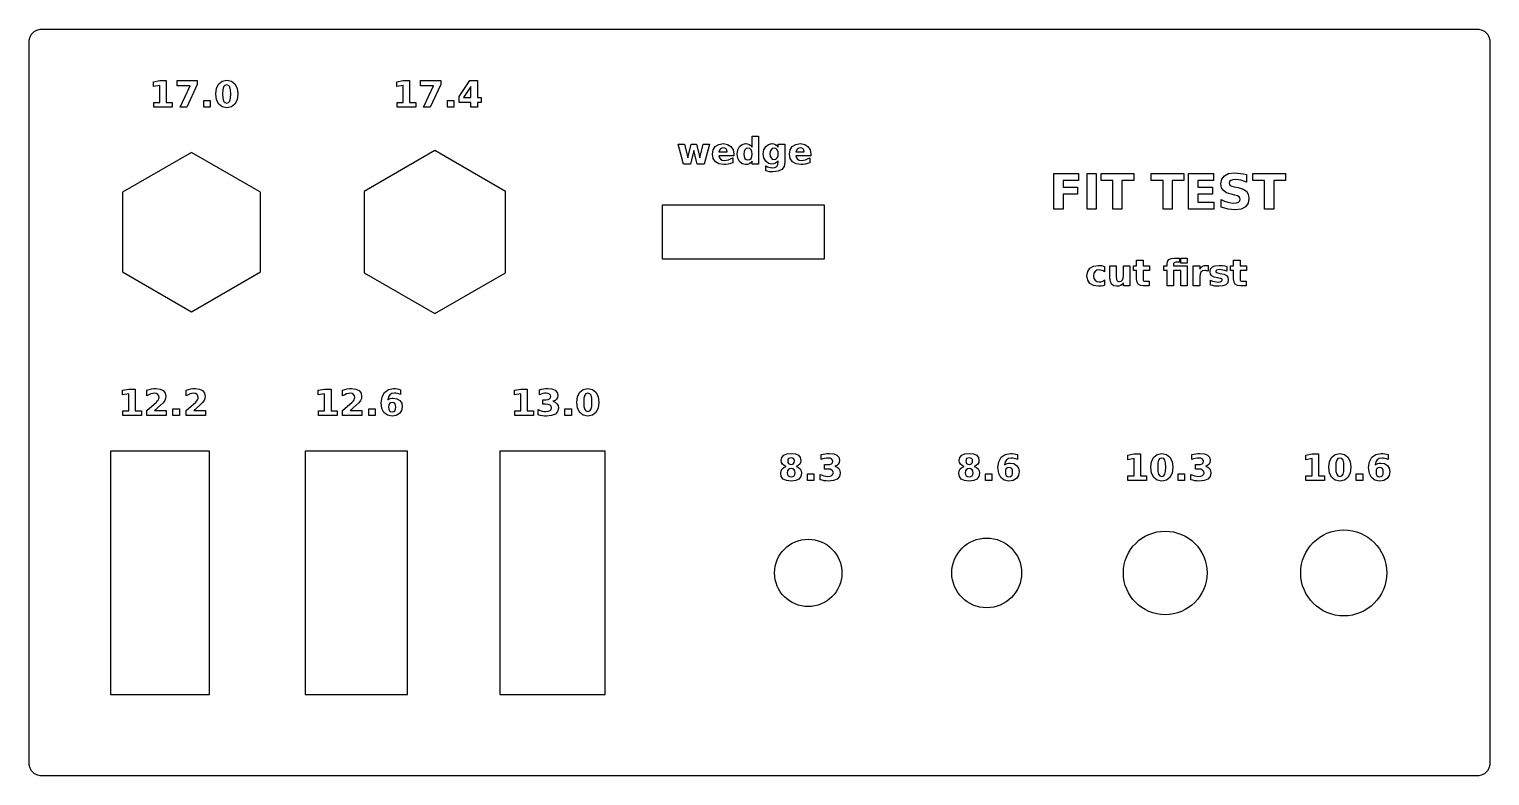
# Model space of a CAD drawing. Header units: millimetres. Extents: x 5 to 185, y 5 to 97.
import ezdxf

# ---------------------------------------------------------------- set-up
doc = ezdxf.new("R2010")
doc.units = ezdxf.units.MM
doc.layers.add('CUT', color=1, linetype='Continuous')
doc.layers.add('ENGRAVE', color=5, linetype='Continuous')

msp = doc.modelspace()

# ---------------------------------------------------------------- linework, layer by layer
at = {"layer": 'CUT'}
for points in [[(5.67, 5.25), (5.55, 5.34), (5.44, 5.44), (5.34, 5.55), (5.25, 5.67), (5.18, 5.79), (5.11, 5.93), (5.06, 6.06), (5.03, 6.21), (5.01, 6.35), (5, 6.5), (5, 95.5), (5.01, 95.65), (5.03, 95.79), (5.06, 95.94), (5.11, 96.07), (5.18, 96.21), (5.25, 96.33), (5.34, 96.45), (5.44, 96.56), (5.55, 96.66), (5.67, 96.75), (5.79, 96.82), (5.93, 96.89), (6.06, 96.94), (6.21, 96.97), (6.35, 96.99), (6.5, 97), (183.5, 97), (183.65, 96.99), (183.79, 96.97), (183.94, 96.94), (184.07, 96.89), (184.21, 96.82), (184.33, 96.75), (184.45, 96.66), (184.56, 96.56), (184.66, 96.45), (184.75, 96.33), (184.82, 96.21), (184.89, 96.07), (184.94, 95.94), (184.97, 95.79), (184.99, 95.65), (185, 95.5), (185, 6.5), (184.99, 6.35), (184.97, 6.21), (184.94, 6.06), (184.89, 5.93), (184.82, 5.79), (184.75, 5.67), (184.66, 5.55), (184.56, 5.44), (184.45, 5.34), (184.33, 5.25), (184.21, 5.18), (184.07, 5.11), (183.94, 5.06), (183.79, 5.03), (183.65, 5.01), (183.5, 5), (6.5, 5), (6.35, 5.01), (6.21, 5.03), (6.06, 5.06), (5.93, 5.11), (5.79, 5.18), (5.67, 5.25)], [(16.5, 67.09), (25, 62.19), (33.5, 67.09), (33.5, 76.91), (25, 81.81), (16.5, 76.91), (16.5, 67.09)], [(46.3, 77.02), (46.3, 66.98), (55, 61.95), (63.7, 66.98), (63.7, 77.02), (55, 82.05), (46.3, 77.02)], [(103, 75.3), (83, 75.3), (83, 68.7), (103, 68.7), (103, 75.3)], [(15, 45), (15, 15), (27.2, 15), (27.2, 45), (15, 45)], [(51.6, 45), (39, 45), (39, 15), (51.6, 15), (51.6, 45)], [(76, 15), (76, 45), (63, 45), (63, 15), (76, 15)]]:
    msp.add_lwpolyline(points, close=True, dxfattribs=at)
for centre, radius in [((123, 30), 4.3), ((145, 30), 5.15), ((167, 30), 5.3), ((101, 30), 4.15)]:
    msp.add_circle(centre, radius, dxfattribs=at)
at = {"layer": 'ENGRAVE'}
for points in [[(20.34, 87.96), (21.09, 87.96), (21.09, 90.08), (20.32, 89.93), (20.32, 90.5), (21.08, 90.66), (21.88, 90.66), (21.88, 87.96), (22.63, 87.96), (22.63, 87.38), (20.34, 87.38), (20.34, 87.96)], [(30.7, 89.02), (30.61, 88.29), (30.35, 87.76), (29.92, 87.43), (29.35, 87.32), (28.77, 87.43), (28.35, 87.76), (28.08, 88.29), (28, 89.02), (28.08, 89.74), (28.35, 90.28), (28.77, 90.61), (29.35, 90.72), (29.92, 90.61), (30.35, 90.28), (30.61, 89.74), (30.7, 89.02)], [(29.85, 89.02), (29.82, 89.55), (29.74, 89.89), (29.58, 90.08), (29.35, 90.14), (29.11, 90.08), (28.96, 89.89), (28.87, 89.55), (28.84, 89.02), (28.87, 88.49), (28.96, 88.15), (29.11, 87.96), (29.35, 87.89), (29.58, 87.96), (29.73, 88.15), (29.82, 88.49), (29.85, 89.02)], [(50.33, 87.96), (51.08, 87.96), (51.08, 90.08), (50.31, 89.93), (50.31, 90.5), (51.08, 90.66), (51.88, 90.66), (51.88, 87.96), (52.63, 87.96), (52.63, 87.38), (50.33, 87.38), (50.33, 87.96)], [(59.29, 90.66), (60.23, 90.66), (60.23, 88.59), (60.7, 88.59), (60.7, 87.98), (60.23, 87.98), (60.23, 87.38), (59.43, 87.38), (59.43, 87.98), (57.98, 87.98), (57.98, 88.7), (59.29, 90.66)], [(84.99, 82.84), (85.76, 82.84), (86.17, 81.14), (86.59, 82.84), (87.24, 82.84), (87.66, 81.16), (88.07, 82.84), (88.84, 82.84), (88.19, 80.38), (87.33, 80.38), (86.91, 82.07), (86.5, 80.38), (85.64, 80.38), (84.99, 82.84)], [(91.83, 81.62), (91.83, 81.39), (89.99, 81.39), (90.05, 81.15), (90.19, 80.98), (90.39, 80.87), (90.67, 80.84), (90.92, 80.86), (91.18, 80.91), (91.44, 81.01), (91.71, 81.14), (91.71, 80.53), (91.43, 80.44), (91.15, 80.37), (90.87, 80.33), (90.6, 80.32), (90, 80.4), (89.56, 80.66), (89.28, 81.06), (89.19, 81.61), (89.28, 82.15), (89.55, 82.55), (89.98, 82.81), (90.55, 82.9), (91.07, 82.81), (91.48, 82.55), (91.74, 82.14), (91.83, 81.62)], [(94.1, 82.48), (94.1, 83.8), (94.89, 83.8), (94.89, 80.38), (94.1, 80.38), (94.1, 80.74), (93.93, 80.55), (93.74, 80.42), (93.53, 80.34), (93.29, 80.32), (92.87, 80.41), (92.54, 80.68), (92.32, 81.09), (92.25, 81.61), (92.32, 82.13), (92.54, 82.54), (92.87, 82.81), (93.29, 82.9), (93.53, 82.87), (93.74, 82.8), (93.93, 82.67), (94.1, 82.48)], [(97.32, 80.8), (97.15, 80.61), (96.96, 80.48), (96.75, 80.41), (96.51, 80.38), (96.1, 80.47), (95.76, 80.73), (95.54, 81.14), (95.47, 81.64), (95.54, 82.14), (95.76, 82.54), (96.1, 82.81), (96.51, 82.9), (96.75, 82.87), (96.96, 82.79), (97.15, 82.66), (97.32, 82.48), (97.32, 82.84), (98.11, 82.84), (98.11, 80.63), (98.02, 80.1), (97.74, 79.72), (97.28, 79.49), (96.65, 79.41), (96.42, 79.42), (96.2, 79.44), (95.99, 79.49), (95.77, 79.55), (95.77, 80.16), (95.97, 80.06), (96.17, 79.99), (96.37, 79.94), (96.57, 79.93), (96.91, 79.97), (97.14, 80.1), (97.27, 80.32), (97.32, 80.63), (97.32, 80.8)], [(101.32, 81.62), (101.32, 81.39), (99.48, 81.39), (99.55, 81.15), (99.68, 80.98), (99.89, 80.87), (100.16, 80.84), (100.41, 80.86), (100.67, 80.91), (100.93, 81.01), (101.21, 81.14), (101.21, 80.53), (100.93, 80.44), (100.65, 80.37), (100.37, 80.33), (100.09, 80.32), (99.5, 80.4), (99.05, 80.66), (98.77, 81.06), (98.68, 81.61), (98.77, 82.15), (99.04, 82.55), (99.48, 82.81), (100.05, 82.9), (100.57, 82.81), (100.97, 82.55), (101.24, 82.14), (101.32, 81.62)], [(91.02, 81.88), (90.99, 82.08), (90.89, 82.24), (90.74, 82.34), (90.55, 82.38), (90.34, 82.35), (90.18, 82.25), (90.06, 82.09), (90, 81.88), (91.02, 81.88)], [(93.58, 80.89), (93.8, 80.93), (93.97, 81.07), (94.07, 81.3), (94.1, 81.61), (94.07, 81.92), (93.97, 82.14), (93.8, 82.28), (93.58, 82.33), (93.36, 82.28), (93.2, 82.14), (93.1, 81.92), (93.06, 81.61), (93.1, 81.3), (93.2, 81.07), (93.36, 80.93), (93.58, 80.89)], [(96.8, 82.33), (96.58, 82.28), (96.42, 82.15), (96.32, 81.93), (96.28, 81.64), (96.32, 81.34), (96.42, 81.13), (96.58, 81), (96.8, 80.95), (97.02, 81), (97.18, 81.13), (97.29, 81.35), (97.32, 81.64), (97.29, 81.93), (97.18, 82.15), (97.02, 82.28), (96.8, 82.33)], [(100.51, 81.88), (100.48, 82.08), (100.38, 82.24), (100.23, 82.34), (100.04, 82.38), (99.83, 82.35), (99.67, 82.25), (99.55, 82.09), (99.49, 81.88), (100.51, 81.88)], [(131.28, 79.21), (134.33, 79.21), (134.33, 78.36), (132.41, 78.36), (132.41, 77.55), (134.21, 77.55), (134.21, 76.69), (132.41, 76.69), (132.41, 74.84), (131.28, 74.84), (131.28, 79.21)], [(137.09, 79.21), (141.12, 79.21), (141.12, 78.36), (139.67, 78.36), (139.67, 74.84), (138.55, 74.84), (138.55, 78.36), (137.09, 78.36), (137.09, 79.21)], [(143.27, 79.21), (147.31, 79.21), (147.31, 78.36), (145.86, 78.36), (145.86, 74.84), (144.73, 74.84), (144.73, 78.36), (143.27, 78.36), (143.27, 79.21)], [(147.89, 79.21), (150.93, 79.21), (150.93, 78.36), (149.02, 78.36), (149.02, 77.55), (150.82, 77.55), (150.82, 76.69), (149.02, 76.69), (149.02, 75.69), (151, 75.69), (151, 74.84), (147.89, 74.84), (147.89, 79.21)], [(155.03, 79.08), (155.03, 78.15), (154.68, 78.29), (154.33, 78.39), (154, 78.45), (153.68, 78.48), (153.33, 78.45), (153.08, 78.36), (152.94, 78.22), (152.89, 78.02), (152.92, 77.86), (153.02, 77.74), (153.2, 77.65), (153.49, 77.58), (153.97, 77.48), (154.6, 77.29), (155.01, 77.03), (155.24, 76.67), (155.32, 76.18), (155.21, 75.55), (154.89, 75.11), (154.35, 74.84), (153.58, 74.75), (153.16, 74.77), (152.74, 74.83), (152.33, 74.93), (151.91, 75.07), (151.91, 76.02), (152.32, 75.83), (152.72, 75.68), (153.1, 75.6), (153.47, 75.57), (153.8, 75.6), (154.04, 75.69), (154.18, 75.84), (154.23, 76.05), (154.2, 76.23), (154.1, 76.36), (153.9, 76.47), (153.57, 76.56), (153.13, 76.66), (152.56, 76.84), (152.17, 77.11), (151.94, 77.47), (151.87, 77.94), (151.97, 78.51), (152.29, 78.94), (152.8, 79.21), (153.5, 79.29), (153.87, 79.28), (154.24, 79.24), (154.63, 79.17), (155.03, 79.08)], [(155.79, 79.21), (159.82, 79.21), (159.82, 78.36), (158.37, 78.36), (158.37, 74.84), (157.24, 74.84), (157.24, 78.36), (155.79, 78.36), (155.79, 79.21)], [(142.27, 68.54), (142.27, 67.84), (143.08, 67.84), (143.08, 67.28), (142.27, 67.28), (142.27, 66.23), (142.29, 66.09), (142.34, 66), (142.44, 65.96), (142.61, 65.94), (143.01, 65.94), (143.01, 65.38), (142.34, 65.38), (141.94, 65.43), (141.68, 65.57), (141.53, 65.84), (141.48, 66.23), (141.48, 67.28), (141.09, 67.28), (141.09, 67.84), (141.48, 67.84), (141.48, 68.54), (142.27, 68.54)], [(146.75, 68.8), (146.75, 68.28), (146.32, 68.28), (146.18, 68.27), (146.09, 68.22), (146.04, 68.14), (146.03, 68.01), (146.03, 67.84), (147.71, 67.84), (147.71, 65.38), (146.91, 65.38), (146.91, 67.28), (146.03, 67.28), (146.03, 65.38), (145.23, 65.38), (145.23, 67.28), (144.84, 67.28), (144.84, 67.84), (145.23, 67.84), (145.23, 68.01), (145.29, 68.36), (145.46, 68.61), (145.74, 68.75), (146.15, 68.8), (146.75, 68.8)], [(154.22, 68.54), (154.22, 67.84), (155.03, 67.84), (155.03, 67.28), (154.22, 67.28), (154.22, 66.23), (154.24, 66.09), (154.29, 66), (154.39, 65.96), (154.56, 65.94), (154.96, 65.94), (154.96, 65.38), (154.29, 65.38), (153.89, 65.43), (153.63, 65.57), (153.48, 65.84), (153.43, 66.23), (153.43, 67.28), (153.04, 67.28), (153.04, 67.84), (153.43, 67.84), (153.43, 68.54), (154.22, 68.54)], [(137.53, 67.76), (137.53, 67.12), (137.37, 67.22), (137.21, 67.28), (137.04, 67.32), (136.87, 67.34), (136.58, 67.29), (136.36, 67.15), (136.22, 66.92), (136.18, 66.61), (136.22, 66.3), (136.36, 66.07), (136.58, 65.93), (136.87, 65.88), (137.05, 65.89), (137.22, 65.93), (137.38, 66), (137.53, 66.1), (137.53, 65.45), (137.34, 65.39), (137.15, 65.35), (136.96, 65.32), (136.77, 65.32), (136.18, 65.4), (135.73, 65.66), (135.45, 66.07), (135.36, 66.61), (135.45, 67.15), (135.73, 67.56), (136.18, 67.81), (136.77, 67.9), (136.96, 67.89), (137.15, 67.87), (137.34, 67.82), (137.53, 67.76)], [(138.18, 66.34), (138.18, 67.84), (138.97, 67.84), (138.97, 67.59), (138.97, 67.37), (138.97, 67.09), (138.97, 66.84), (138.97, 66.69), (138.97, 66.43), (138.98, 66.26), (139, 66.15), (139.04, 66.07), (139.09, 66), (139.16, 65.95), (139.25, 65.92), (139.34, 65.91), (139.56, 65.96), (139.73, 66.1), (139.83, 66.33), (139.87, 66.63), (139.87, 67.84), (140.66, 67.84), (140.66, 65.38), (139.87, 65.38), (139.87, 65.74), (139.69, 65.55), (139.49, 65.42), (139.28, 65.34), (139.05, 65.32), (138.68, 65.38), (138.4, 65.58), (138.24, 65.9), (138.18, 66.34)], [(150.29, 67.17), (150.19, 67.21), (150.09, 67.24), (149.98, 67.26), (149.88, 67.27), (149.61, 67.22), (149.41, 67.07), (149.29, 66.83), (149.25, 66.51), (149.25, 65.38), (148.46, 65.38), (148.46, 67.84), (149.25, 67.84), (149.25, 67.44), (149.41, 67.65), (149.6, 67.79), (149.81, 67.87), (150.07, 67.9), (150.11, 67.9), (150.16, 67.9), (150.21, 67.89), (150.29, 67.88), (150.29, 67.17)], [(152.61, 67.76), (152.61, 67.17), (152.36, 67.26), (152.12, 67.32), (151.89, 67.36), (151.67, 67.38), (151.48, 67.36), (151.34, 67.32), (151.26, 67.25), (151.23, 67.15), (151.25, 67.07), (151.31, 67), (151.43, 66.96), (151.61, 66.93), (151.75, 66.91), (152.25, 66.81), (152.56, 66.66), (152.72, 66.43), (152.77, 66.1), (152.7, 65.76), (152.48, 65.51), (152.12, 65.37), (151.62, 65.32), (151.37, 65.33), (151.11, 65.35), (150.85, 65.4), (150.58, 65.47), (150.58, 66.07), (150.81, 65.97), (151.06, 65.9), (151.31, 65.85), (151.56, 65.84), (151.76, 65.85), (151.91, 65.9), (151.99, 65.98), (152.02, 66.09), (152, 66.18), (151.94, 66.25), (151.82, 66.29), (151.62, 66.33), (151.48, 66.35), (151.04, 66.44), (150.75, 66.59), (150.59, 66.81), (150.54, 67.13), (150.6, 67.47), (150.81, 67.71), (151.15, 67.85), (151.63, 67.9), (151.85, 67.89), (152.08, 67.87), (152.33, 67.83), (152.61, 67.76)], [(16.53, 49.96), (17.27, 49.96), (17.27, 52.08), (16.51, 51.93), (16.51, 52.5), (17.27, 52.66), (18.07, 52.66), (18.07, 49.96), (18.82, 49.96), (18.82, 49.38), (16.53, 49.38), (16.53, 49.96)], [(20.43, 50), (21.87, 50), (21.87, 49.38), (19.48, 49.38), (19.48, 50), (20.68, 51.06), (20.82, 51.2), (20.92, 51.34), (20.98, 51.48), (21, 51.63), (20.96, 51.84), (20.84, 52), (20.66, 52.11), (20.43, 52.14), (20.22, 52.12), (20, 52.06), (19.75, 51.95), (19.49, 51.81), (19.49, 52.53), (19.78, 52.61), (20.06, 52.67), (20.34, 52.71), (20.61, 52.72), (21.13, 52.65), (21.52, 52.46), (21.77, 52.15), (21.85, 51.74), (21.81, 51.48), (21.71, 51.24), (21.49, 50.97), (21.13, 50.62), (20.43, 50)], [(25.27, 50), (26.71, 50), (26.71, 49.38), (24.33, 49.38), (24.33, 50), (25.52, 51.06), (25.66, 51.2), (25.76, 51.34), (25.82, 51.48), (25.84, 51.63), (25.8, 51.84), (25.68, 52), (25.5, 52.11), (25.27, 52.14), (25.06, 52.12), (24.84, 52.06), (24.59, 51.95), (24.33, 51.81), (24.33, 52.53), (24.62, 52.61), (24.9, 52.67), (25.18, 52.71), (25.45, 52.72), (25.97, 52.65), (26.36, 52.46), (26.61, 52.15), (26.69, 51.74), (26.65, 51.48), (26.55, 51.24), (26.33, 50.97), (25.97, 50.62), (25.27, 50)], [(40.65, 49.96), (41.4, 49.96), (41.4, 52.08), (40.63, 51.93), (40.63, 52.5), (41.39, 52.66), (42.2, 52.66), (42.2, 49.96), (42.95, 49.96), (42.95, 49.38), (40.65, 49.38), (40.65, 49.96)], [(44.55, 50), (45.99, 50), (45.99, 49.38), (43.61, 49.38), (43.61, 50), (44.81, 51.06), (44.95, 51.2), (45.05, 51.34), (45.1, 51.48), (45.12, 51.63), (45.08, 51.84), (44.97, 52), (44.79, 52.11), (44.56, 52.14), (44.35, 52.12), (44.12, 52.06), (43.88, 51.95), (43.62, 51.81), (43.62, 52.53), (43.9, 52.61), (44.18, 52.67), (44.46, 52.71), (44.73, 52.72), (45.25, 52.65), (45.65, 52.46), (45.89, 52.15), (45.97, 51.74), (45.94, 51.48), (45.83, 51.24), (45.62, 50.97), (45.25, 50.62), (44.55, 50)], [(50.77, 52.58), (50.77, 51.97), (50.57, 52.05), (50.38, 52.11), (50.19, 52.15), (50.02, 52.16), (49.68, 52.11), (49.43, 51.95), (49.26, 51.69), (49.18, 51.33), (49.33, 51.42), (49.49, 51.49), (49.67, 51.53), (49.86, 51.54), (50.32, 51.47), (50.68, 51.25), (50.91, 50.91), (50.98, 50.48), (50.9, 50), (50.64, 49.63), (50.24, 49.4), (49.71, 49.32), (49.15, 49.42), (48.72, 49.75), (48.46, 50.27), (48.37, 50.97), (48.48, 51.7), (48.78, 52.25), (49.27, 52.6), (49.91, 52.72), (50.13, 52.71), (50.35, 52.68), (50.56, 52.64), (50.77, 52.58)], [(64.84, 49.96), (65.59, 49.96), (65.59, 52.08), (64.82, 51.93), (64.82, 52.5), (65.58, 52.66), (66.38, 52.66), (66.38, 49.96), (67.13, 49.96), (67.13, 49.38), (64.84, 49.38), (64.84, 49.96)], [(69.54, 51.15), (69.83, 51.03), (70.04, 50.85), (70.17, 50.61), (70.21, 50.31), (70.12, 49.88), (69.84, 49.57), (69.38, 49.38), (68.75, 49.32), (68.5, 49.33), (68.24, 49.36), (67.99, 49.41), (67.74, 49.48), (67.74, 50.13), (67.98, 50.03), (68.21, 49.95), (68.45, 49.91), (68.67, 49.89), (68.97, 49.92), (69.19, 50.01), (69.32, 50.15), (69.37, 50.34), (69.32, 50.54), (69.19, 50.68), (68.96, 50.77), (68.64, 50.8), (68.3, 50.8), (68.3, 51.34), (68.66, 51.34), (68.94, 51.37), (69.14, 51.44), (69.25, 51.57), (69.29, 51.75), (69.25, 51.91), (69.14, 52.04), (68.96, 52.12), (68.71, 52.14), (68.51, 52.13), (68.3, 52.1), (68.09, 52.04), (67.88, 51.96), (67.88, 52.58), (68.13, 52.64), (68.38, 52.68), (68.62, 52.71), (68.86, 52.72), (69.42, 52.67), (69.82, 52.51), (70.06, 52.25), (70.14, 51.88), (70.1, 51.62), (69.99, 51.41), (69.8, 51.25), (69.54, 51.15)], [(75.2, 51.02), (75.11, 50.29), (74.85, 49.76), (74.42, 49.43), (73.85, 49.32), (73.27, 49.43), (72.85, 49.76), (72.58, 50.29), (72.5, 51.02), (72.58, 51.74), (72.85, 52.28), (73.27, 52.61), (73.85, 52.72), (74.42, 52.61), (74.85, 52.28), (75.11, 51.74), (75.2, 51.02)], [(49.72, 51), (49.53, 50.96), (49.39, 50.86), (49.31, 50.68), (49.28, 50.42), (49.31, 50.17), (49.39, 49.99), (49.53, 49.88), (49.72, 49.85), (49.92, 49.88), (50.06, 49.99), (50.14, 50.17), (50.17, 50.42), (50.14, 50.68), (50.06, 50.86), (49.92, 50.96), (49.72, 51)], [(74.35, 51.02), (74.32, 51.55), (74.24, 51.89), (74.08, 52.08), (73.85, 52.14), (73.61, 52.08), (73.46, 51.89), (73.37, 51.55), (73.34, 51.02), (73.37, 50.49), (73.46, 50.15), (73.61, 49.96), (73.85, 49.89), (74.08, 49.96), (74.23, 50.15), (74.32, 50.49), (74.35, 51.02)], [(98.28, 43.13), (98.02, 43.24), (97.83, 43.4), (97.72, 43.61), (97.68, 43.87), (97.76, 44.24), (97.99, 44.5), (98.37, 44.67), (98.9, 44.72), (99.42, 44.67), (99.8, 44.5), (100.03, 44.24), (100.11, 43.87), (100.07, 43.61), (99.96, 43.4), (99.77, 43.24), (99.51, 43.13), (99.8, 43.01), (100.01, 42.83), (100.14, 42.59), (100.18, 42.3), (100.1, 41.87), (99.86, 41.57), (99.46, 41.38), (98.9, 41.32), (98.34, 41.38), (97.93, 41.57), (97.69, 41.87), (97.61, 42.3), (97.65, 42.59), (97.78, 42.83), (97.99, 43.01), (98.28, 43.13)], [(98.48, 43.78), (98.5, 43.61), (98.59, 43.48), (98.72, 43.4), (98.9, 43.38), (99.07, 43.4), (99.2, 43.48), (99.28, 43.61), (99.31, 43.78), (99.28, 43.96), (99.2, 44.08), (99.07, 44.16), (98.9, 44.19), (98.72, 44.16), (98.59, 44.08), (98.5, 43.96), (98.48, 43.78)], [(104.27, 43.15), (104.56, 43.03), (104.77, 42.85), (104.9, 42.61), (104.94, 42.31), (104.85, 41.88), (104.57, 41.57), (104.11, 41.38), (103.48, 41.32), (103.23, 41.33), (102.97, 41.36), (102.72, 41.41), (102.47, 41.48), (102.47, 42.13), (102.71, 42.03), (102.94, 41.95), (103.18, 41.91), (103.4, 41.89), (103.7, 41.92), (103.92, 42.01), (104.05, 42.15), (104.1, 42.34), (104.05, 42.54), (103.91, 42.68), (103.69, 42.77), (103.37, 42.8), (103.03, 42.8), (103.03, 43.34), (103.39, 43.34), (103.67, 43.37), (103.86, 43.44), (103.98, 43.57), (104.02, 43.75), (103.98, 43.91), (103.87, 44.04), (103.69, 44.12), (103.44, 44.14), (103.24, 44.13), (103.03, 44.1), (102.82, 44.04), (102.61, 43.96), (102.61, 44.58), (102.86, 44.64), (103.11, 44.68), (103.35, 44.71), (103.59, 44.72), (104.15, 44.67), (104.55, 44.51), (104.79, 44.25), (104.87, 43.88), (104.83, 43.62), (104.71, 43.41), (104.53, 43.25), (104.27, 43.15)], [(120.22, 43.13), (119.96, 43.24), (119.77, 43.4), (119.66, 43.61), (119.62, 43.87), (119.7, 44.24), (119.93, 44.5), (120.31, 44.67), (120.84, 44.72), (121.36, 44.67), (121.74, 44.5), (121.98, 44.24), (122.05, 43.87), (122.02, 43.61), (121.9, 43.4), (121.71, 43.24), (121.45, 43.13), (121.74, 43.01), (121.95, 42.83), (122.08, 42.59), (122.12, 42.3), (122.04, 41.87), (121.8, 41.57), (121.4, 41.38), (120.84, 41.32), (120.28, 41.38), (119.87, 41.57), (119.63, 41.87), (119.55, 42.3), (119.59, 42.59), (119.72, 42.83), (119.93, 43.01), (120.22, 43.13)], [(120.42, 43.78), (120.45, 43.61), (120.53, 43.48), (120.66, 43.4), (120.84, 43.38), (121.01, 43.4), (121.14, 43.48), (121.23, 43.61), (121.25, 43.78), (121.23, 43.96), (121.14, 44.08), (121.01, 44.16), (120.84, 44.19), (120.66, 44.16), (120.53, 44.08), (120.45, 43.96), (120.42, 43.78)], [(126.79, 44.58), (126.79, 43.97), (126.58, 44.05), (126.39, 44.11), (126.21, 44.15), (126.03, 44.16), (125.7, 44.11), (125.44, 43.95), (125.28, 43.69), (125.2, 43.33), (125.35, 43.42), (125.51, 43.49), (125.69, 43.53), (125.88, 43.54), (126.34, 43.47), (126.69, 43.25), (126.93, 42.91), (127, 42.48), (126.92, 42), (126.66, 41.63), (126.25, 41.4), (125.73, 41.32), (125.17, 41.42), (124.74, 41.75), (124.48, 42.27), (124.39, 42.97), (124.49, 43.7), (124.8, 44.25), (125.29, 44.6), (125.93, 44.72), (126.15, 44.71), (126.37, 44.68), (126.58, 44.64), (126.79, 44.58)], [(140.41, 41.96), (141.16, 41.96), (141.16, 44.08), (140.39, 43.93), (140.39, 44.5), (141.15, 44.66), (141.96, 44.66), (141.96, 41.96), (142.7, 41.96), (142.7, 41.38), (140.41, 41.38), (140.41, 41.96)], [(145.93, 43.02), (145.84, 42.29), (145.58, 41.76), (145.15, 41.43), (144.58, 41.32), (144.01, 41.43), (143.58, 41.76), (143.32, 42.29), (143.23, 43.02), (143.32, 43.74), (143.58, 44.28), (144.01, 44.61), (144.58, 44.72), (145.15, 44.61), (145.58, 44.28), (145.84, 43.74), (145.93, 43.02)], [(145.08, 43.02), (145.05, 43.55), (144.97, 43.89), (144.81, 44.08), (144.58, 44.14), (144.35, 44.08), (144.19, 43.89), (144.1, 43.55), (144.07, 43.02), (144.1, 42.49), (144.19, 42.15), (144.35, 41.96), (144.58, 41.89), (144.81, 41.96), (144.97, 42.15), (145.05, 42.49), (145.08, 43.02)], [(149.95, 43.15), (150.24, 43.03), (150.45, 42.85), (150.58, 42.61), (150.63, 42.31), (150.53, 41.88), (150.25, 41.57), (149.79, 41.38), (149.16, 41.32), (148.91, 41.33), (148.66, 41.36), (148.4, 41.41), (148.15, 41.48), (148.15, 42.13), (148.39, 42.03), (148.62, 41.95), (148.86, 41.91), (149.09, 41.89), (149.38, 41.92), (149.6, 42.01), (149.74, 42.15), (149.78, 42.34), (149.73, 42.54), (149.6, 42.68), (149.37, 42.77), (149.05, 42.8), (148.72, 42.8), (148.72, 43.34), (149.07, 43.34), (149.35, 43.37), (149.55, 43.44), (149.66, 43.57), (149.7, 43.75), (149.66, 43.91), (149.55, 44.04), (149.37, 44.12), (149.12, 44.14), (148.92, 44.13), (148.71, 44.1), (148.5, 44.04), (148.29, 43.96), (148.29, 44.58), (148.54, 44.64), (148.79, 44.68), (149.03, 44.71), (149.27, 44.72), (149.83, 44.67), (150.23, 44.51), (150.47, 44.25), (150.55, 43.88), (150.51, 43.62), (150.4, 43.41), (150.21, 43.25), (149.95, 43.15)], [(162.35, 41.96), (163.1, 41.96), (163.1, 44.08), (162.33, 43.93), (162.33, 44.5), (163.09, 44.66), (163.9, 44.66), (163.9, 41.96), (164.65, 41.96), (164.65, 41.38), (162.35, 41.38), (162.35, 41.96)], [(167.87, 43.02), (167.78, 42.29), (167.52, 41.76), (167.09, 41.43), (166.52, 41.32), (165.95, 41.43), (165.52, 41.76), (165.26, 42.29), (165.17, 43.02), (165.26, 43.74), (165.52, 44.28), (165.95, 44.61), (166.52, 44.72), (167.09, 44.61), (167.52, 44.28), (167.78, 43.74), (167.87, 43.02)], [(167.02, 43.02), (167, 43.55), (166.91, 43.89), (166.75, 44.08), (166.52, 44.14), (166.29, 44.08), (166.13, 43.89), (166.04, 43.55), (166.02, 43.02), (166.04, 42.49), (166.13, 42.15), (166.29, 41.96), (166.52, 41.89), (166.75, 41.96), (166.91, 42.15), (167, 42.49), (167.02, 43.02)], [(172.47, 44.58), (172.47, 43.97), (172.27, 44.05), (172.08, 44.11), (171.89, 44.15), (171.72, 44.16), (171.38, 44.11), (171.13, 43.95), (170.96, 43.69), (170.88, 43.33), (171.03, 43.42), (171.19, 43.49), (171.37, 43.53), (171.56, 43.54), (172.02, 43.47), (172.38, 43.25), (172.61, 42.91), (172.68, 42.48), (172.6, 42), (172.34, 41.63), (171.94, 41.4), (171.41, 41.32), (170.85, 41.42), (170.42, 41.75), (170.16, 42.27), (170.07, 42.97), (170.18, 43.7), (170.48, 44.25), (170.97, 44.6), (171.61, 44.72), (171.83, 44.71), (172.05, 44.68), (172.26, 44.64), (172.47, 44.58)], [(98.9, 42.85), (98.69, 42.82), (98.53, 42.72), (98.44, 42.56), (98.41, 42.35), (98.44, 42.13), (98.53, 41.98), (98.69, 41.88), (98.9, 41.85), (99.11, 41.88), (99.26, 41.98), (99.35, 42.13), (99.38, 42.35), (99.35, 42.56), (99.26, 42.72), (99.11, 42.82), (98.9, 42.85)], [(120.84, 42.85), (120.63, 42.82), (120.47, 42.72), (120.38, 42.56), (120.35, 42.35), (120.38, 42.13), (120.47, 41.98), (120.63, 41.88), (120.84, 41.85), (121.05, 41.88), (121.2, 41.98), (121.29, 42.13), (121.33, 42.35), (121.29, 42.56), (121.2, 42.72), (121.05, 42.82), (120.84, 42.85)], [(125.74, 43), (125.55, 42.96), (125.41, 42.86), (125.32, 42.68), (125.3, 42.42), (125.32, 42.17), (125.41, 41.99), (125.55, 41.88), (125.74, 41.85), (125.94, 41.88), (126.08, 41.99), (126.16, 42.17), (126.19, 42.42), (126.16, 42.68), (126.08, 42.86), (125.94, 42.96), (125.74, 43)], [(171.42, 43), (171.23, 42.96), (171.09, 42.86), (171.01, 42.68), (170.98, 42.42), (171.01, 42.17), (171.09, 41.99), (171.23, 41.88), (171.42, 41.85), (171.62, 41.88), (171.76, 41.99), (171.84, 42.17), (171.87, 42.42), (171.84, 42.68), (171.76, 42.86), (171.62, 42.96), (171.42, 43)]]:
    msp.add_lwpolyline(points, close=True, dxfattribs=at)
for points in [[(23.24, 90.66), (25.71, 90.66), (25.71, 90.18), (24.44, 87.38), (23.61, 87.38), (24.82, 90.04), (23.24, 90.04), (23.24, 90.66)], [(53.24, 90.66), (55.71, 90.66), (55.71, 90.18), (54.43, 87.38), (53.61, 87.38), (54.82, 90.04), (53.24, 90.04), (53.24, 90.66)], [(26.53, 88.23), (27.32, 88.23), (27.32, 87.38), (26.53, 87.38), (26.53, 88.23)], [(56.53, 88.23), (57.32, 88.23), (57.32, 87.38), (56.53, 87.38), (56.53, 88.23)], [(59.43, 89.96), (58.51, 88.59), (59.43, 88.59), (59.43, 89.96)], [(135.38, 79.21), (136.51, 79.21), (136.51, 74.84), (135.38, 74.84), (135.38, 79.21)], [(146.91, 68.8), (147.71, 68.8), (147.71, 68.16), (146.91, 68.16), (146.91, 68.8)], [(22.72, 50.23), (23.51, 50.23), (23.51, 49.38), (22.72, 49.38), (22.72, 50.23)], [(46.84, 50.23), (47.64, 50.23), (47.64, 49.38), (46.84, 49.38), (46.84, 50.23)], [(71.03, 50.23), (71.82, 50.23), (71.82, 49.38), (71.03, 49.38), (71.03, 50.23)], [(100.92, 42.23), (101.71, 42.23), (101.71, 41.38), (100.92, 41.38), (100.92, 42.23)], [(122.86, 42.23), (123.65, 42.23), (123.65, 41.38), (122.86, 41.38), (122.86, 42.23)], [(146.6, 42.23), (147.39, 42.23), (147.39, 41.38), (146.6, 41.38), (146.6, 42.23)], [(168.54, 42.23), (169.34, 42.23), (169.34, 41.38), (168.54, 41.38), (168.54, 42.23)]]:
    msp.add_lwpolyline(points, dxfattribs=at)

doc.saveas('drawing.dxf')
